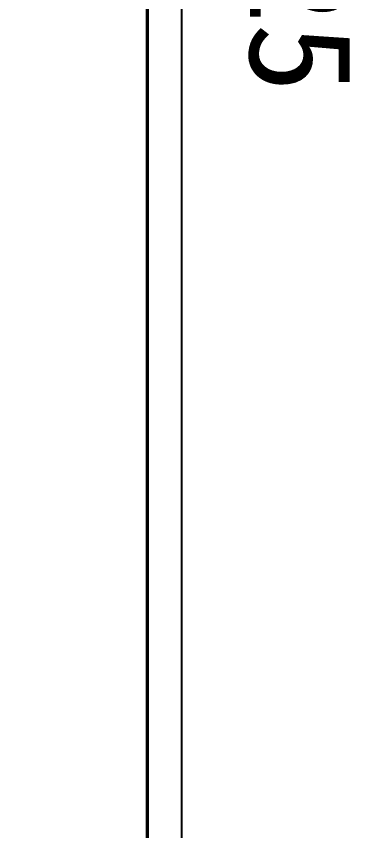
# Model space of a CAD drawing. Extents: x -668857 to 154266, y -275694 to 291306.
# Drawn here: x 127098 to 129617, y 156192 to 162157 of the extents above; entities that cross this region are included whole.
import ezdxf

# ---------------------------------------------------------------- set-up
doc = ezdxf.new("R2010")
doc.units = 0
doc.header["$LTSCALE"] = 1000
doc.layers.get('0').update_dxf_attribs({"linetype": 'CONTINUOUS'})
doc.layers.add('yichutu', color=7, linetype='CONTINUOUS')
doc.layers.add('图框', color=9, linetype='CONTINUOUS', lineweight=18)
doc.styles.add('_TCH_LABEL', font='simhei.ttf')

# ---------------------------------------------------------------- blocks, each defined once
blk = doc.blocks.new('GFDDDDRG')
at = {"layer": '图框'}
blk.add_lwpolyline([(923310, -107437), (923310, -159999), (893610, -159999), (893610, -107437)], close=True, dxfattribs=at)
blk.add_lwpolyline([(923310, -107437), (923310, -159999), (893610, -159999), (893610, -107437)], close=True, dxfattribs=at)
at = {"layer": '图框', "const_width": 50}
blk.add_lwpolyline([(894110, -159499), (922810, -159499), (922810, -108687), (894110, -108687)], close=True, dxfattribs=at)
blk = doc.blocks.new('yct-1051-594-26275-14850-25-1002.0')
at = {"layer": 'yichutu', "color": 7}
blk.add_lwpolyline([(0, 0), (0, 14850), (26275, 14850), (26275, 0)], close=True, dxfattribs=at)
at = {"layer": 'yichutu', "color": 7, "style": '_TCH_LABEL'}
blk.add_text('A1+1/4 1:25', height=750, dxfattribs=at).set_placement((0, 15350))

msp = doc.modelspace()

# ---------------------------------------------------------------- block references
at = {"xscale": 0.5, "yscale": 0.5, "zscale": 0.5}
msp.add_blockref('GFDDDDRG', (-333347.88, 220925.54), dxfattribs=at)
at = {"layer": 'yichutu', "rotation": 270}
msp.add_blockref('yct-1051-594-26275-14850-25-1002.0', (113457.01, 167207.06), dxfattribs=at)

doc.saveas('drawing.dxf')
